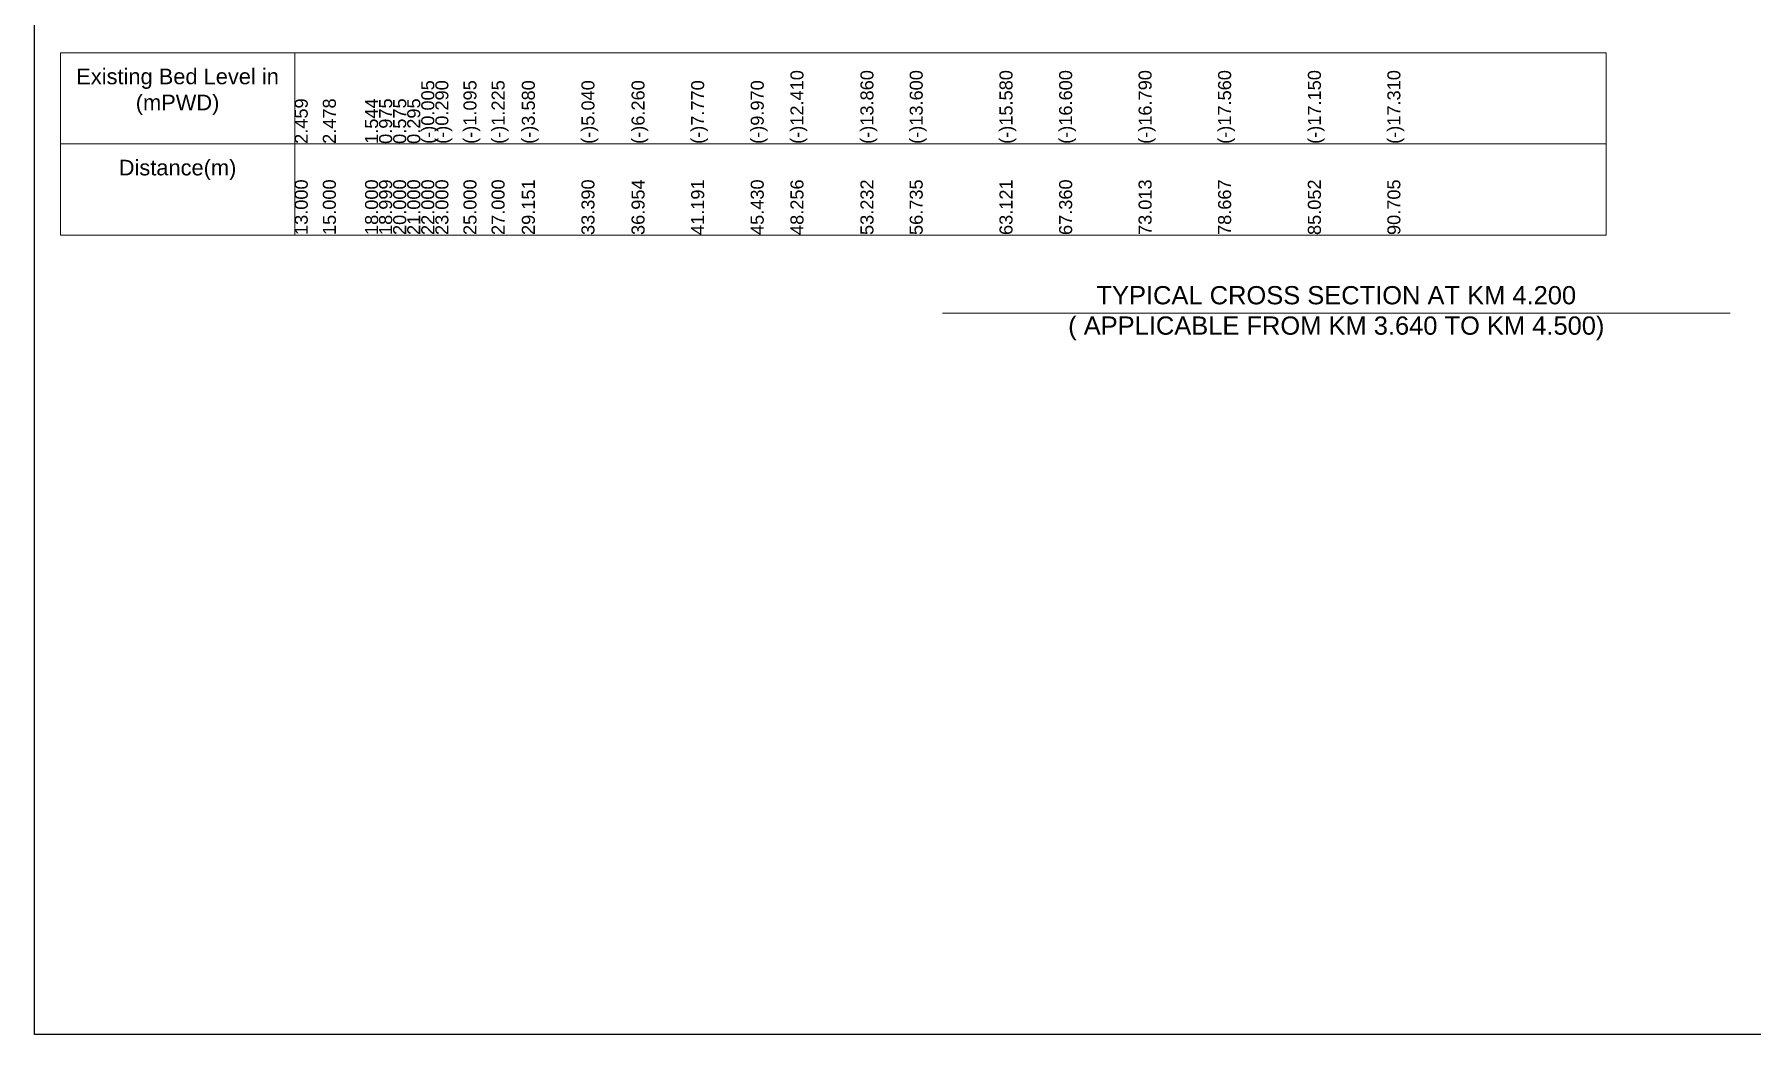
# Model space of a CAD drawing. Header units: inches. Extents: x 89000 to 1304432, y -10828 to 220529.
# Drawn here: x 297339 to 303934, y -9692 to -5850 of the extents above; entities that cross this region are included whole.
import ezdxf

# ---------------------------------------------------------------- set-up
doc = ezdxf.new("R2010")
doc.units = ezdxf.units.IN
doc.header["$LTSCALE"] = 7
doc.header["$MEASUREMENT"] = 0
for name, color, linetype, lineweight in [('Cross section Data Border', 7, 'Continuous', 9), ('Cross Section Labels', 7, 'Continuous', 9), ('Long Section Labels', 7, 'Continuous', 9)]:
    doc.layers.add(name, color=color, linetype=linetype, lineweight=lineweight)
doc.styles.get("Standard").update_dxf_attribs({"font": 'arial.ttf'})

msp = doc.modelspace()

# ---------------------------------------------------------------- linework, layer by layer
msp.add_lwpolyline([(297338.59929, -2620.75906), (307338.59929, -2620.75906), (307338.59929, -9691.75906), (297338.59929, -9691.75906)], close=True)
at = {"layer": 'Cross section Data Border'}
msp.add_lwpolyline([(297438.59929, -5920.75906), (303375.10107, -5920.75906), (303375.10107, -6620.75906), (297438.59929, -6620.75906)], close=True, dxfattribs=at)
for points in [[(298338.59929, -5920.75906), (298338.59929, -6620.75906)], [(297438.59929, -6270.75906), (303375.10107, -6270.75906)]]:
    msp.add_lwpolyline(points, dxfattribs=at)
at = {"layer": 'Cross Section Labels'}
msp.add_lwpolyline([(300826.59929, -6920.75906), (302338.59929, -6920.75906), (303850.59929, -6920.75906)], dxfattribs=at)

# ---------------------------------------------------------------- texts
at = {"layer": 'Cross section Data Border', "char_height": 60, "width": 800, "attachment_point": 5}
for s, insert in [('Existing Bed Level in (mPWD)', (297888.59929, -6070.75906)), ('Distance(m)', (297888.59929, -6370.75906))]:
    msp.add_mtext(s, dxfattribs=dict(at, insert=insert))
at = {"layer": 'Cross Section Labels', "insert": (302338.59929, -6920.75906), "char_height": 70, "attachment_point": 5}
msp.add_mtext('TYPICAL CROSS SECTION AT KM 4.200^J( APPLICABLE FROM KM 3.640 TO KM 4.500)', dxfattribs=at)
at = {"layer": 'Long Section Labels', "char_height": 50, "attachment_point": 1, "rotation": 90}
for s, insert in [('(-)12.410', (300242.39963, -6270.75906)), ('(-)13.860', (300511.13261, -6270.75906)), ('(-)13.600', (300700.29168, -6270.75906)), ('(-)15.580', (301045.15012, -6270.75906)), ('(-)16.600', (301274.06469, -6270.75906)), ('(-)16.790', (301579.3181, -6270.75906)), ('(-)17.560', (301884.60267, -6270.75906)), ('(-)17.150', (302229.422, -6270.75906)), ('(-)17.310', (302534.67009, -6270.75906)), ('(-)0.005', (298824.57808, -6270.75906)), ('(-)0.290', (298878.59338, -6270.75906)), ('(-)1.095', (298986.58425, -6270.75906)), ('(-)1.225', (299094.57513, -6270.75906)), ('(-)3.580', (299210.73913, -6270.75906)), ('(-)5.040', (299439.66447, -6270.75906)), ('(-)6.260', (299632.10053, -6270.75906)), ('(-)7.770', (299860.92144, -6270.75906)), ('(-)9.970', (300089.79493, -6270.75906)), ('2.459', (298338.59929, -6270.75906)), ('2.478', (298446.59016, -6270.75906)), ('1.544', (298608.59633, -6270.75906)), ('0.975', (298662.57191, -6270.75906)), ('0.575', (298716.58721, -6270.75906)), ('0.295', (298770.60251, -6270.75906)), ('13.000', (298338.59929, -6620.75906)), ('15.000', (298446.59016, -6620.75906)), ('18.000', (298608.59633, -6620.75906)), ('18.999', (298662.57191, -6620.75906)), ('20.000', (298716.58721, -6620.75906)), ('21.000', (298770.60251, -6620.75906)), ('22.000', (298824.57808, -6620.75906)), ('23.000', (298878.59338, -6620.75906)), ('25.000', (298986.58425, -6620.75906)), ('27.000', (299094.57513, -6620.75906)), ('29.151', (299210.73913, -6620.75906)), ('33.390', (299439.66447, -6620.75906)), ('36.954', (299632.10053, -6620.75906)), ('41.191', (299860.92144, -6620.75906)), ('45.430', (300089.79493, -6620.75906)), ('48.256', (300242.39963, -6620.75906)), ('53.232', (300511.13261, -6620.75906)), ('56.735', (300700.29168, -6620.75906)), ('63.121', (301045.15012, -6620.75906)), ('67.360', (301274.06469, -6620.75906)), ('73.013', (301579.3181, -6620.75906)), ('78.667', (301884.60267, -6620.75906)), ('85.052', (302229.422, -6620.75906)), ('90.705', (302534.67009, -6620.75906))]:
    msp.add_mtext(s, dxfattribs=dict(at, insert=insert))

doc.saveas('drawing.dxf')
